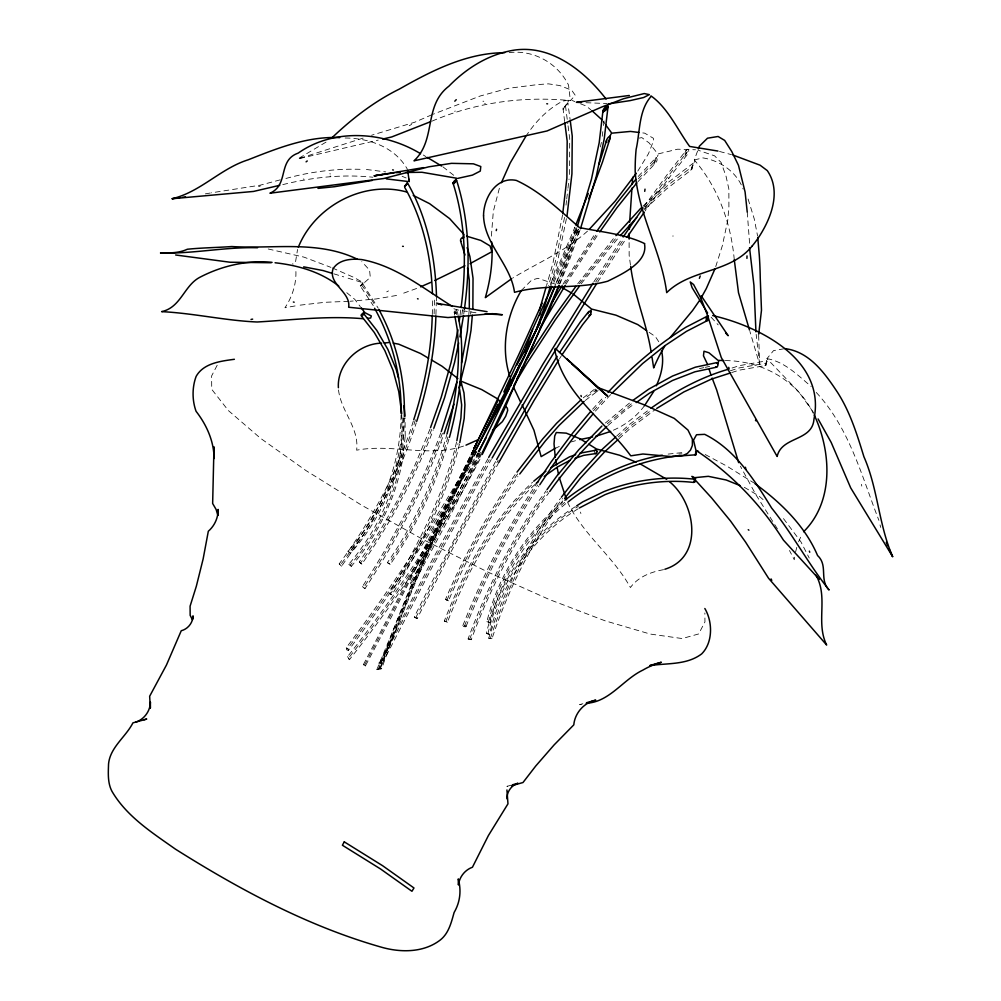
<?xml version="1.0" encoding="UTF-8"?>
<svg xmlns="http://www.w3.org/2000/svg" width="1001" height="1001" viewBox="0 0 1001 1001"><rect width="100%" height="100%" fill="white"/><g stroke="black" fill="none" stroke-linecap="round" stroke-linejoin="round"><path stroke-width="0.75" stroke-dasharray="5 3.75" d="M491.378 236.161L493.318 211.424L499.574 187.5M569.419 174.462L569.707 138.613L567.98 125.15M432.269 314.577L432.782 298.148M434.121 313.826L434.634 297.272M435.935 314.602L436.311 302.465M436.348 300.951L436.499 296.396M758.645 335.322L759.684 364.614L749.924 331.481M295.583 261.624L297.547 249.462M672.972 236.361L672.997 235.736M731.656 372.572L738.863 370.245L765.828 365.465L766.616 360.835L739.426 365.64L730.642 368.481M468.781 314.627L469.181 310.147M470.62 314.201L470.883 311.198M401.726 413.501L401.989 435.81C399.361 483.108 379.479 528.465 348.786 564.264L351.364 566.278C377.402 535.798 395.72 498.748 402.702 459.184L402.715 459.059M405.217 436.161L405.03 417.755M402.702 459.184L405.23 436.011M562.612 214.714L552.877 263.501L546.533 285.573M566.003 205.13L566.541 200.538M566.716 198.999L567.792 189.815M567.967 188.276L569.043 179.079M602.252 136.249L602.79 131.657M603.515 125.525L604.053 120.921M460.06 314.977L460.873 308.971M461.899 314.514L462.725 308.458M463.738 314.039L464.151 310.998M474.311 450.788L470.633 457.57C435.372 525.938 404.542 596.571 378.941 669.118L380.83 669.056A2.302 0.651 -12.2 0 0 381.644 668.605L381.756 668.455C407.007 596.896 437.387 527.202 472.172 459.772L476.651 451.526M381.756 668.455L379.867 668.518A2.302 0.651 -12.2 0 0 379.054 668.981L376.814 669.732L379.442 669.569L423.949 561.936L448.01 508.42L475.55 450.638M564.652 121.509L562.987 108.171L567.842 103.065L570.12 119.582M567.992 103.065L562.962 108.358M794.631 557.182L794.268 559.722L789.501 550.512M565.74 503.653C528.791 534.096 501.401 576.063 489.977 622.672L486.886 621.646C498.385 574.987 525.6 532.77 562.524 502.152M489.977 622.672L486.886 621.646M766.203 362.837L766.603 360.835M766.228 363.463L765.828 365.465M401.076 414.889C400.638 464.777 381.318 514.114 347.985 551.226L350.525 553.278C383.708 516.366 402.953 467.58 404.354 418.018M350.525 553.278L347.985 551.226M515.165 474.587C487.687 513.626 464.064 555.417 445.508 599.424L448.511 600.825C467.004 556.994 490.528 515.352 517.905 476.476M448.511 600.825L445.508 599.424M564.564 217.392L555.267 262.124L548.448 285.848M566.416 218.668L557.67 260.748L550.8 284.659M600.412 146.947L601.388 142.38M575.625 230.906C577.439 237.925 581.231 224.787 575.625 230.906L555.492 284.772M447.084 433.683C434.534 479.579 414.639 523.548 387.4 562.6L390.165 564.414C416.679 526.276 436.499 483.571 448.999 438.851M390.165 564.414L387.4 562.6M456.531 442.067L454.617 450.325C440.377 501 416.504 548.435 389.014 593.13L390.453 594.056A202.865 60.173 -59.5 0 0 458.02 443.593M459.459 444.044L457.707 451.476C443.418 502.339 419.457 549.974 391.854 594.832L389.051 593.143M795.52 552.202L797.059 546.308M487.9 458.746L430.593 562.975L378.979 663.788A1.777 1.289 14.1 0 0 380.317 664.651L381.932 664.126L433.483 564.526L491.303 459.409M381.932 664.126L381.831 663.225A1.777 1.289 14.1 0 0 380.906 662.487L378.891 662.887M578.015 508.846C532.845 536.211 501.551 583.308 489.451 634.321L486.336 633.383C498.561 581.969 529.992 534.434 575.4 506.656M413.3 421.121C397.422 472.635 371.358 520.683 339.226 563.838L341.541 566.241L362.988 535.698C385.035 500.325 403.966 462.737 416.253 422.822M415.44 419.782C399.499 472.234 373.048 521.146 340.378 565.039M577.339 231.131L557.732 283.683M579.041 231.356L559.409 283.996M576.951 227.565L564.764 262.375L555.417 285.46M578.215 229.579L566.979 261.674L557.857 284.184M579.967 230.155L569.181 260.961L560.022 283.608M430.005 429.091L414.427 466.341L397.81 499.774L379.429 531.681L359.271 562.011L361.761 564.214C390.44 523.41 413.926 479.116 432.232 432.745L433.258 429.804M431.631 429.454L430.605 432.369C412.412 478.465 389.076 522.497 360.56 563.05M498.898 462.299L451.238 551.401L417.242 618.455L415.478 617.855L414.276 616.979L431.093 583.458L495.945 460.823M417.242 618.455L414.401 616.979M715.728 266.616L722.359 245.67L727.777 220.157L728.903 206.832L728.866 189.039L726.038 176.264L721.12 162.5L714.564 155.818L698.41 150.325M562.712 500.9C531.631 542.442 508.183 589.439 492.004 638.688L488.701 638.175C505.105 588.213 528.916 540.553 560.447 498.423M490.352 638.425C506.819 588.363 530.705 540.54 562.524 498.448M380.342 668.793C405.768 596.734 436.373 526.564 471.396 458.671L475.788 450.588M734.271 259.659C730.955 223.348 718.393 187.75 694.281 159.947L698.348 148.961M440.715 432.995C420.983 487.137 393.881 538.388 362.387 586.573L364.965 588.663C396.771 539.989 424.136 488.213 444.069 433.521M442.392 433.258C422.56 487.675 395.32 539.189 363.676 587.612M469.507 639.339L468.08 638.938C485.26 592.029 507.82 547.134 535.497 505.518L546.133 490.815M469.682 639.326C489.126 586.961 514.527 536.511 547.697 491.466M468.168 638.938L471.196 639.702C488.4 593.318 510.598 548.823 538.038 507.632L548.811 492.755M376.851 669.606L421.621 561.323L445.87 507.369L472.947 450.5M378.14 669.594L422.785 561.636L446.946 507.895L474.587 449.887M574.662 227.778L574.924 227.114L550.337 284.634M534.984 484.471C494.456 521.821 467.192 571.371 447.372 622.259L444.306 621.008C464.276 569.744 491.766 519.832 532.582 482.207M798.573 541.816L801.376 535.56M462.837 625.625C482.482 576.025 506.944 528.29 536.423 483.821M464.451 626.038C483.996 576.689 508.32 529.179 537.662 484.934M466.078 626.438C485.51 577.339 509.709 530.08 538.913 486.048M575.75 228.316L551.351 285.348M576.563 229.517L552.715 285.247M653.828 164.552L658.057 154.98M690.79 170.283L694.944 160.898M473.398 449.824L418.005 560.497L363.313 664.752A2.728 1.101 26.4 0 0 363.376 665.39L365.302 666.09L392.767 614.326L475.788 450.35M474.587 450.087L419.081 560.998L364.314 665.427M470.87 455.13L473.36 450M479.291 452.865L475.237 461.136C438.813 530.067 396.058 595.582 347.547 656.631L349.399 659.672C398.561 597.785 441.891 531.356 478.816 461.474L481.569 455.88M480.43 454.354L477.027 461.311C440.352 530.718 397.309 596.684 348.473 658.145M478.428 452.99L444.97 518.581L410.535 582.707M480.593 452.364L446.421 519.381L411.924 583.608M482.094 453.04L447.86 520.195L413.3 584.509A1.677 0.763 30.2 0 1 410.748 583.646A1.677 0.763 30.2 0 1 411.699 582.67A1.677 0.763 30.2 0 1 413.313 584.521M415.753 617.717L449.762 550.663L498.16 460.235M380.405 663.513L432.044 563.751L489.214 459.747M691.678 169.644L693.443 163.038L691.616 169.644L666.428 189.076L644.256 209.985M217.192 365.227L211.624 375.926L211.724 389.326L228.403 410.598L260.548 438.313L305.956 470.558L361.524 505.142L423.473 539.727L487.587 571.934L549.474 599.574L604.954 620.758L650.212 634.058L682.182 638.55L698.673 633.946L704.942 621.909L704.879 612.975M360.66 286.411L362.625 282.632M454.98 313.513L456.944 309.734M576.05 233.608L578.528 228.854M595.708 391.391L596.533 389.802A202.865 60.173 -59.5 0 0 584.246 399.161M764.927 365.628L767.992 359.734M684.897 155.993L689.026 148.298M475.15 450.725L472.197 456.131C434.246 522.547 392.329 586.686 346.246 647.747L346.671 649.799L348.348 650.487C394.894 588.801 437.224 524.011 475.55 456.931L477.79 452.827M476.839 451.101C438.075 519.857 394.819 586.073 347.297 649.111M348.348 650.487L348.473 650.262A1.902 1.001 53.3 0 0 348.173 648.811L346.246 647.747M362.375 586.599L364.965 588.663M562.925 284.297L595.044 233.721M564.827 283.571L597.822 232.194M565.928 284.184L598.836 233.17M559.546 358.721L561.161 356.118M339.189 563.876L341.566 566.191M593.781 281.969L622.297 238.276M595.708 282.019L623.335 239.727M597.635 282.069L626.1 238.651M563.1 109.422L568.768 100.563M637.812 171.058L648.473 153.716L653.528 140.803L653.415 138.288L644.682 133.158L640.415 132.645M359.271 562.011L361.849 564.076M643.993 206.656L667.529 174.149L686.473 149.975C689.514 147.122 689.314 153.278 687.374 154.467L668.505 178.528L668.968 177.915L645.119 210.948M644.118 209.434L668.017 176.339L686.924 152.215M577.715 283.846L614.902 236.762M579.454 283.784L616.629 237.3M581.168 283.746L618.318 237.863M525.7 136.574C535.122 122.034 547.334 109.334 562.662 101.088L570.67 99.9L574.887 101.576M488.701 638.175L492.004 638.688M686.473 149.975C684.534 151.164 684.334 157.32 687.374 154.467M644.469 405.73C636.523 416.579 625.525 424.912 613.263 430.267M656.143 157.482C649.899 168.794 660.134 161.186 656.143 157.482L637.825 176.877M813.513 412.525L798.986 392.129L766.966 358.658L773.535 350.625L784.897 348.611M521.271 290.553L531.644 280.105L537.962 278.291L557.319 284.847M592.592 409.196L603.841 396.821M593.505 410.735L605.743 397.334M595.395 411.123L610.71 394.569M573.823 233.07L575.475 231.118M363.313 664.752L365.24 665.465A2.728 1.101 26.4 0 1 365.302 666.09M432.094 121.108C475.588 102.502 523.385 95.946 570.37 100.613L575.287 95.345L571.684 90.215L559.847 85.56L548.41 83.846L537.449 84.61L508.083 88.351L480.13 96.033L433.208 114.202M638.425 178.716L655.605 160.535M637.962 181.694L655.079 163.576M643.168 205.993L667.93 182.632L693.38 163.05M644.844 206.932L667.179 185.861L692.529 166.341M616.553 436.198L628.978 424.862L649.849 409.084M618.343 436.936L629.541 426.701L651.476 410.135M618.993 438.701L630.104 428.553L655.492 409.359M348.11 278.19L363.939 283.033L370.307 277.39L369.569 270.107L361.774 261.649M605.405 422.998L631.543 401.351M607.269 423.748L632.069 403.253M607.97 425.5L626.476 409.484L633.808 404.291M587.487 231.118C565.552 251.213 537.95 262.65 512.875 277.94M583.245 397.835L595.557 388.463M585.247 400.475L597.509 391.141M326.001 142.142L297.697 158.996L378.215 140.102M409.259 125.701L411.624 124.399M386.724 291.842L388.488 290.941M440.54 443.218L441.816 442.605M555.455 448.248L559.296 446.459M431.957 114.715L414.652 122.247L371.521 135.273M258.583 186.661L260.36 185.961M416.629 288.463L400.963 294.131M363.1 138.1L297.697 158.996M730.43 370.758L739.138 367.943L766.215 363.15M463.563 446.058C428.803 457.77 392.092 443.405 356.644 450.187C359.434 427.527 340.302 410.61 338.426 389.001M454.604 111.286L455.355 111.061M571.358 441.916L575.525 440.678M582.87 703.741L579.629 704.679L582.444 703.891M511.048 785.209L506.919 786.373L509.284 785.823M280.242 179.842L260.147 185.198L211.324 192.83M285.911 178.466C311.111 171.571 337.312 168.256 363.451 169.444M694.281 159.947L702.915 157.895C720.52 160.686 736.698 172.097 743.142 189.026M663.575 569.669C651.063 571.921 638.087 576.826 630.417 587.537C613.225 556.356 583.082 534.572 567.617 502.352M282.795 184.622C312.099 177.302 342.805 174.011 372.885 177.24M699.499 368.568L703.853 367.642M705.305 367.329L709.659 366.404M396.571 295.458L376.238 298.936L350.05 301.276M668.142 454.091L684.922 452.327M639.226 138.1L641.829 137.625L649.073 142.88L657.882 153.979L677.614 149.199L695.457 149.775M210.26 193.018L204.792 193.969M486.336 633.383L489.451 634.321M295.082 305.943L284.947 307.757C292.592 296.421 296.847 282.62 295.77 268.906M360.235 285.76L362.837 283.921L360.122 285.723L373.235 305.593M303.203 179.091L303.841 179.004M300.15 305.142L325.05 302.289L348.511 301.326M484.584 103.716L485.372 103.654M509.121 52.628C533.533 49.587 557.67 63.063 568.543 85.11L570.37 100.613M330.055 176.163L330.805 176.176M366.391 169.482L385.748 171.909M725.3 360.61C761.598 360.685 797.447 380.33 813.375 413.551M585.973 102.703L607.219 103.566M482.932 101.201L483.808 101.276M345.107 138C369.432 138.188 394.995 147.097 407.532 169.482M471.196 639.702L469.857 639.314M475.975 312.775L457.595 309.947L451.551 308.008M268.23 248.986L304.004 257.144L330.918 267.367M766.966 358.658C784.496 361.586 797.972 375.388 811.185 386.524M444.306 621.008L445.758 621.571M329.742 173.799L330.518 173.949M348.811 564.326L351.364 566.278M292.355 263.876L293.143 264.076M391.816 594.819L390.415 593.918M719.456 151.451L731.468 154.654M333.871 273.849L343.743 276.864M447.372 622.259L445.92 621.696M580.53 103.791L586.161 106.018L590.84 109.797M332.319 267.93L353.916 277.427L363.939 283.033M744.306 487.312L758.658 495.758L764.364 500.7M402.114 176.301L406.118 177.965M705.205 454.517L726.814 466.091L753.766 482.832M423.285 155.017L425.9 156.594M649.111 332.319L655.417 336.611L660.172 343.931M442.905 166.817L455.417 176.614M346.771 292.705L354.804 299.387L360.297 306.631M783.483 518.593L800.963 541.929L809.208 558.02M711.11 317.192L718.18 324.875M816.24 392.43C849.486 428.128 861.723 476.238 878.903 520.382M602.852 121.008L604.642 123.448M347.547 656.631L349.399 659.672M362.837 283.921L378.103 307.995M777.389 528.803L755.855 494.632L740.39 466.178M748.085 199.011L754.203 218.731L757.582 235.948M880.029 524.924L880.767 527.439M580.492 512.087L580.88 513.538M861.423 484.321L861.786 486.098M454.692 315.09L454.191 312.274A1.614 1.139 -10 0 1 455.493 310.81A1.689 1.189 -10 0 1 457.407 311.599L458.17 315.853M759.684 364.614L756.155 334.372M630.467 265.027L629.154 255.355L629.116 241.904M565.477 105.706L567.78 123.661M747.234 212.062L749.724 245.157M361.486 284.822A202.865 190.828 89.9 0 1 374.649 304.754M402.877 417.968A202.865 190.828 89.9 0 1 349.261 552.252M403.616 417.83A202.865 177.477 -44.9 0 1 350.075 565.277M447.009 600.125A202.865 60.173 -59.5 0 1 518.355 472.998M597.96 390.252A1.614 1.251 52.7 0 1 597.197 391.291A1.689 1.301 52.7 0 1 595.257 390.14M595.345 390.202A1.614 1.251 52.7 0 1 595.257 389.051M455.805 311.937A202.865 96.083 -67.7 0 1 456.418 314.627M447.91 436.962A202.865 96.083 -67.7 0 1 388.776 563.513M454.191 312.262A1.689 1.189 -10 0 0 456.106 313.05A1.614 1.139 -10 0 0 457.419 311.599M487.9 633.858A202.865 190.828 89.9 0 1 578.29 506.393M445.833 621.634A202.865 92.392 -67.4 0 1 533.783 483.083M488.425 622.159A202.865 179.379 -44 0 1 564.702 502.389M678.903 454.129A202.865 179.379 -44 0 1 681.981 453.853M463.25 626.213A1.677 0.663 15.5 0 0 466.003 626.601A1.677 0.663 15.5 0 0 464.114 625.287A1.677 0.663 15.5 0 0 463.25 626.213"/><path stroke-width="1.5" d="M629.154 239.101L629.229 233.508M432.219 316.066C431.368 351.251 424.512 386.223 413.738 419.669M435.885 316.128C434.872 351.877 427.715 387.374 416.704 421.358M746.934 258.383L747.009 255.918M629.366 229.317L629.504 225.112M506.994 798.811C506.719 791.941 511.373 785.322 517.942 783.283L512.424 784.822M629.654 222.247L631.944 188.201M758.695 334.209L761.486 310.21L760.234 277.702A285.635 97.748 71 0 0 759.321 255.705L757.744 237.437M632.207 184.046L632.745 177.277M461.086 307.47C466.629 266.028 465.815 223.01 452.952 182.933L454.642 180.53L456.581 180.318C469.894 221.897 470.42 266.541 464.351 309.472M456.581 180.318L454.892 182.708L452.952 182.933M468.656 316.116L467.354 331.056L461.586 363.025M469.306 308.658L469.306 280.255L467.542 268.03M472.334 315.29L471.008 330.405L465.915 359.784L458.921 387.95M472.86 309.259L473.023 278.19L469.894 256.481L467.104 247.635M562.787 213.188L566.879 178.228L567.179 141.128L564.839 123.01M567.067 215.503L571.934 173.811L572.247 136.098L570.307 121.083M580.492 228.691L596.296 176.251L604.216 138.964L608.032 106.669C606.443 104.905 603.353 108.834 602.977 110.661L599.186 142.743L591.478 179.079L577.464 226.113M644.719 191.354L645.019 189.139M459.246 320.983L459.859 316.479M463.526 315.565L459.934 336.912M587.775 313.651L589.251 311.186L591.203 311.724L590.74 314.477L582.595 324.687L561.986 354.867M458.521 884.671C459.459 876.851 465.027 869.882 472.447 867.229L488.388 835.572L507.97 803.828L506.931 789.977M457.945 329.829L451.051 362.487L441.241 397.209L430.518 427.64M458.671 342.918L454.554 362.45L444.632 397.56L433.783 428.34M608.032 106.669C607.657 108.496 604.566 112.425 602.977 110.661M496.258 230.605L496.546 229.279M456.869 440.653L460.898 418.143L461.661 404.955L459.634 389.489M459.797 442.617L464.189 418.493L464.927 404.829L463.976 392.855L461.398 383.508A1.689 1.552 -15.4 0 0 459.884 382.344M447.084 433.683C455.868 399.599 460.973 364.114 457.169 328.929L454.942 316.504M456.856 382.094L441.253 431.569M588.876 198.699L602.502 162.024L610.135 138.125C611.173 132.795 604.254 141.078 606.919 142.467M539.351 310.585L546.108 287.049M550.362 286.148L543.931 308.571L536.035 330.58M449.424 437.412C458.971 402.214 464.339 365.39 460.447 328.929L458.42 317.279M694.081 480.03C695.282 477.214 695.532 483.846 694.081 481.994M453.979 404.204L444.069 433.521M598.961 164.264L606.568 140.453M406.043 185.235C401.013 189.639 410.322 179.93 406.469 184.785M298.323 247.234C314.689 206.294 363.363 180.092 406.406 191.929M524.311 352.477L532.607 329.367M539.552 315.403L540.59 312.487M699.374 278.328L700.225 275.976M698.348 148.961L699.361 146.209L707.494 138.201L718.105 136.486L724.674 140.415L731.731 151.476L738.475 165.315L745.094 192.004L747.234 212.062M610.135 138.125L608.37 141.291M501.376 182.72L510.185 162.988L525.7 136.574M575.788 224.925L588.275 193.493M714.802 269.194L706.306 288.551L701.175 297.823M554.929 286.161L525.362 354.554L479.104 451.639M546.659 307.094L554.829 286.899M558.833 285.398L528.578 355.468L482.094 453.04M558.871 286.436L550.275 307.657L519.807 373.023M510.385 386.311L519.932 363.901M522.397 366.992L504.216 409.659L482.244 454.479M552.102 286.636L503.841 391.992M542.142 303.24L518.48 355.267L474.061 448.435M546.083 299.524L546.846 297.81M546.071 308.546L524.199 356.681L499.449 406.118L475.875 449.374M656.306 385.823C661.248 374.887 664.426 362.587 661.498 350.625M479.817 442.029L497.885 404.642M473.986 448.723L476.476 443.593M473.636 449.124L497.76 401.076M476.226 449.274L498.035 405.705L525.35 354.316M517.029 378.578L518.418 375.8M609.747 136.561L611.136 133.834M405.993 184.897L407.782 181.481L386.348 178.879M362.425 314.664L363.576 312.475M453.478 184.096L456.544 178.203L421.959 172.272L405.805 172.485M462.862 238.2L464.051 235.923M590.165 312.074L591.353 309.797M706.018 320.883L708.483 316.128M717.504 363.713L718.693 361.436M694.944 454.754L696.909 450.976C731.731 474.249 761.073 504.717 783.42 540.115L819.318 579.429M695.682 478.653L693.706 482.432C663.663 479.129 633.082 483.496 605.029 494.669L579.304 508.007M516.679 365.352L540.265 322.797M507.319 385.598L510.21 380.13M485.385 430.443L508.908 388.863M478.541 451.464L485.985 437.8M496.671 459.497L531.368 398.511L557.094 356.356M498.898 462.299L533.921 400.7L558.733 360.01M539.689 328.829L565.152 285.473M488.663 457.407L542.942 364.151L592.955 283.296M492.067 458.07L545.357 366.529L596.809 283.383M653.728 391.429L644.469 405.73M708.358 316.954L707.632 320.445L686.436 331.381L664.989 345.633L660.147 354.241A257.582 205.167 51.3 0 0 653.678 367.918L652.051 357.42M514.151 384.91L526.876 363.476L555.28 319.832L579.391 286.236M552.665 301.389L562.137 285.61M803.578 531.744C834.183 501.564 831.343 451.413 814.163 414.864M603.153 112.3L608.771 103.629M526.188 359.772L555.042 315.44L575.9 286.374M521.271 290.553C506.268 315.866 500.575 348.085 509.872 376.476M559.546 352.49L580.242 322.172L588.413 311.949M699.837 300.075L692.579 310.523L670.207 337.5M537.299 482.532L551.176 461.861L573.01 432.657L590.628 411.549M539.764 484.772L553.49 464.339L575.075 435.473L593.468 413.438M623.16 237.012L643.117 207.92M626.964 237.4L644.256 212.212M636.286 173.236L615.277 200.988L589.426 229.179M596.809 231.244L617.091 202.74M599.712 231.944L616.791 207.895L636.886 182.82M547.009 489.602L556.681 476.226L578.891 449.649L601.889 426.038M549.712 491.504C566.428 467.955 585.685 446.171 606.806 426.501M517.004 472.109L542.792 438.851L556.556 423.323L581.08 399.774M519.732 474.011L545.407 440.878L559.121 425.412L584.171 401.439M561.398 497.197L578.465 475.275L603.015 448.573L615.427 437.237M564.589 498.498L580.442 478.115L604.579 451.876L617.892 439.714M617.442 202.29L635.885 179.292M590.74 314.477L588.963 315.478M751.926 246.296C730.192 273.098 690.677 268.844 666.704 292.63C661.311 250.863 637.675 213.526 635.185 171.309A202.014 108.971 65.8 0 1 636.123 149.399C640.052 132.069 638.563 110.848 650.763 96.797L650.975 95.883C668.017 108.008 677.427 129.617 689.639 146.434L717.955 151.051M615.94 235.623L640.915 208.12M620.37 235.598L636.749 217.555M608.007 392.392C631.043 367.442 657.031 345.07 685.96 327.202L707.282 316.191L708.157 316.554M611.736 393.468L642.617 363.551L664.989 345.633M454.792 101.201L456.256 99.662M716.603 363.013C718.856 361.411 718.293 366.704 716.616 367.179L694.944 371.796L672.472 380.493L649.461 393.168L636.261 402.552M533.746 481.193L545.883 471.208M536.136 483.458L538.438 481.443M544.194 476.401L557.67 466.891L569.744 460.46M492.53 430.555L502.364 421.659L505.73 416.178L507.695 410.51L507.344 408.108L505.13 406.018M332.007 137.725C352.239 118.518 374.274 101.426 399.349 89.089C431.594 70.783 466.679 52.828 504.667 52.69M306.093 161.849L307.257 160.961M651.075 408.158C674.499 391.641 700.099 377.515 727.714 369.419M564.902 500.225C593.218 477.865 626.639 461.311 662.349 455.205M568.18 501.876C598.373 477.865 634.822 461.911 673.047 456.456M632.782 400.475L648.911 389.039L672.547 376.038L695.357 367.192L717.204 362.537M550.913 467.642L569.531 456.844L575.675 454.692M511.749 278.641L485.322 297.635C490.515 279.629 493.168 260.723 491.679 241.992M576.639 505.868L582.795 501.864L603.916 491.629C632.607 480.167 663.901 475.825 694.619 479.216M656.706 408.446L683.958 391.879L711.473 379.091L730.217 373.035M707.282 316.191L706.068 318.819L707.319 320.633M464.927 265.828L434.722 280.505M555.455 448.248L541.141 456.619L533.971 430.28L522.172 404.967M478.34 439.602L466.003 445.145M470.045 263.638L491.904 251.701L490.052 245.921L480.918 240.478L466.579 236.161M430.968 282.295L420.583 286.824M135.773 722.109C144.244 719.369 150.35 710.973 150.375 702.076L150.425 707.895M430.643 121.672L391.754 136.937L382.732 139.051M610.673 431.444L595.532 436.336M279.779 185.31L253.503 191.441L172.172 198.711C200.701 191.904 220.558 168.468 248.135 159.822C277.302 148.323 307.632 136.011 339.727 137.637M580.042 453.165L595.345 450.325M575.062 458.358L583.683 455.355L595.983 453.541M664.864 569.244C704.191 557.169 695.708 503.09 669.606 481.794M650.212 665.377L661.336 662.262C654.867 664.076 648.648 666.716 642.855 670.119C623.022 679.529 609.396 702.302 586.198 703.24M586.686 702.702L595.733 700.149C584.096 702.589 574.837 713.012 573.798 724.862L554.141 744.882L535.71 766.04L522.985 782.532L511.711 785.685M144.006 719.757L146.734 719.056L132.933 722.86C125.726 737.049 110.097 747.272 108.546 764.013C108.258 773.185 107.532 782.957 111.974 791.341C126.752 816.578 152.139 832.657 175.425 849.136C240.14 889.889 308.646 926.688 382.57 947.522C401.689 952.739 424.224 952.539 440.465 939.851C448.836 933.132 451.338 922.309 454.116 912.487C460.297 901.876 461.411 890.327 458.283 878.891L458.32 884.709M257.532 247.748C225.1 246.809 192.98 254.016 160.473 252.965C169.519 253.028 178.979 253.153 187.325 249.249C202.114 247.735 216.892 247.61 231.769 246.546C273.636 249.099 317.843 240.09 357.244 259.159M457.695 178.391L472.409 175.125L480.292 171.083L480.78 166.529L473.423 163.826L451.514 163.338L428.803 166.817L383.733 178.528L269.932 193.218C289.377 184.772 277.277 160.423 298.198 153.103C334.096 127.84 384.146 131.544 420.57 153.704M579.742 439.589L592.68 436.987M388.701 342.53L384.346 343.018M649.774 665.615C667.242 662.937 686.598 665.265 701.663 653.903C713.062 642.529 712.725 621.746 704.842 608.508M251.026 319.407L252.652 319.144M374.374 175.801L423.536 167.617M372.134 180.455L334.497 186.712L317.98 188.376M382.707 174.424L374.111 175.851L394.244 172.848M609.834 103.679L630.167 100.601L643.643 97.522L649.349 94.632L644.219 93.556L623.698 98.661L601.426 107.145L547.072 130.956L414.001 160.836C436.724 139.602 423.073 105.931 448.898 86.199C465.202 69.507 485.51 56.169 508.571 51.214C547.96 41.967 583.358 69.507 606.093 99.074M182.62 197.31L185.498 196.909M179.705 197.71L172.172 198.711M695.833 454.792L695.695 451.539L695.833 454.792L672.922 456.469M629.304 95.483L576.388 102.315L581.556 102.527M381.644 343.143C358.646 343.606 336.949 364.201 338.388 387.712M367.567 318.305L370.658 318.03L371.321 315.966L364.877 312.662L361.211 307.845M234.384 359.284C220.746 361.161 203.578 363.125 196.146 376.376C192.054 387.262 192.079 400.375 196.071 411.298C206.556 424.837 214.001 441.191 214.064 458.571L213.976 446.859L212.65 503.503L216.103 509.446L217.718 514.952M716.616 367.179L715.903 366.729M395.77 172.622L400.312 172.56M271.158 262.737L230.105 262.237L175.65 254.992M723.848 360.56L718.005 360.347L708.933 352.765L703.978 351.213L703.465 355.805L707.657 364.589M402.565 246.309L403.365 246.359M362.925 318.706C327.652 315.64 292.342 319.957 257.144 321.997C225.087 320.62 193.681 313.213 161.636 311.636C180.793 307.52 183.959 285.948 199.387 277.54C221.559 265.841 246.909 259.985 272.084 262.35M485.11 313.901L502.377 314.739L492.367 313.663L447.96 317.542L348.673 307.244C350.963 291.867 327.802 284.159 333.083 268.731C339.114 259.297 351.739 258.508 361.786 259.584C395.908 265.778 423.623 288.701 452.414 306.456M639.001 132.47L630.48 131.419L611.774 133.171L605.53 124.662M546.784 103.754L547.597 103.866M275.075 262.762C297.86 265.315 320.333 271.659 338.738 286.011M487.087 311.686L437.162 303.391L441.854 304.892M392.605 169.882L393.406 170.032M303.691 266.854L323.06 270.558L332.457 273.423M393.218 343.13L398.711 344.169L420.545 353.503L428.591 358.27M732.97 155.055L760.072 165.19L767.267 170.583C780.117 189.164 772.947 212.85 762.724 230.718A202.027 142.242 26 0 1 751.926 246.296M784.897 348.611C809.296 351.551 824.711 373.023 837.286 392.017C850.087 411.761 857.044 434.434 863.913 456.731C877.952 488.676 878.603 524.574 892.629 556.619L850.7 487.887L831.205 442.48L818.08 418.931M293.368 302.002L294.156 302.214M712.687 315.553C759.947 326.476 826.188 359.997 813.951 419.244C812.349 441.579 781.718 436.073 777.139 456.469L721.283 357.532L707.482 315.302L701.125 298.673L693.605 284.547L690.227 281.932L692.104 287.65L707.607 313M417.505 298.723L418.13 298.949M461.123 241.354C459.109 240.19 462.312 236.223 463.976 237.725M740.127 485.623L726.188 479.992L708.308 476.326L694.656 477.677L691.904 476.363L711.548 497.86L730.617 521.133L745.545 542.054L768.543 578.24L826.651 645.044C815.452 622.359 828.615 597.61 816.015 575.187M461.549 381.368L481.744 389.602L497.359 398.723L501.801 402.89M636.098 462.174L619.644 455.267L596.471 448.974L588.838 444.244M640.215 463.901L666.716 479.316M698.548 451.426L695.883 450.187L693.518 440.14L696.521 434.747L704.691 434.346C735.297 449.462 754.329 479.917 771.633 508.045C792.654 534.034 808.245 563.838 829.078 589.977C818.968 579.629 828.403 565.527 817.567 555.542C804.967 525.713 780.605 502.377 754.829 483.546M413.225 195.383L429.592 203.666L449.624 218.606L464.101 234.584M558.633 285.598L571.684 293.093M431.268 359.847L441.979 366.191L457.882 378.528M427.214 157.382L441.604 166.028M586.298 442.68L579.929 438.738L566.228 433.133L556.306 432.52L554.704 435.986L554.028 443.768L555.255 457.257M646.596 330.605L637.775 324.587L615.99 315.19L591.553 309.071L572.997 293.844M748.247 529.679L748.886 530.18M592.004 110.748L601.964 119.795M597.672 387.612L607.682 396.158L567.104 359.196M567.142 359.146L607.444 395.958M569.306 361.561L555.38 348.411L554.654 349.624C563.576 394.582 605.054 420.795 630.768 455.83L642.93 454.004L671.583 456.594L683.17 455.43L687.387 453.44L690.552 450L692.404 445.382L692.367 439.064L687.987 430.08L674.249 418.38L643.831 404.654L597.347 387.337L571.596 363.676M725.6 332.933L728.152 335.71L701.2 295.796M755.467 420.257L756.018 420.883M363.688 313.626L376.876 330.505L387.862 349.387L396.233 369.569L398.523 378.115M361.599 316.253L374.261 332.445L384.872 350.675L393.118 370.545L398.761 391.591L401.726 413.501M520.683 402.227L513.988 388.15M378.778 309.347C396.646 341.942 405.305 379.366 404.341 416.479M374.574 308.245C392.329 340.202 401.776 376.801 401.051 413.375M771.058 578.916L771.784 580.355M407.67 183.221C427.277 217.592 435.322 257.157 436.499 296.396M404.704 187.375C422.973 219.719 431.218 256.769 432.445 293.681M892.629 556.619L889.238 549.236M886.26 542.329L887.687 545.72M566.516 499.699L559.246 477.427M192.405 619.757L190.165 615.34L190.09 606.181L196.334 586.248L203.14 558.933L208.321 531.243C214.602 525.85 218.256 517.667 218.143 509.409L218.18 515.19M712.124 378.065L716.653 389.889L738.65 462.65M580.955 395.483L581.343 396.584M809.346 551.138L809.734 552.252M709.234 369.694L711.073 375.162M510.823 379.404L511.786 382.344M460.56 240.966L465.002 255.005M749.499 330.03L738.5 292.717L734.271 259.659M557.119 467.517L558.533 474.424M556.569 464.889L555.63 459.759M728.753 367.329L729.128 369.119M745.432 467.242L745.833 469.219M150.288 707.92L149.662 696.233L166.454 665.027L181.244 630.743C187.913 629.078 192.93 622.735 193.03 615.853L193.055 618.793M651.163 352.252C646.659 323.073 634.334 295.77 630.693 266.416M408.796 179.079L409.271 181.656L407.745 171.008M749.536 247.798L753.953 285.398L755.943 331.832M403.966 405.78L405.005 416.241M461.398 383.508A1.614 1.476 -15.4 0 1 460.873 384.96M362.913 313.526A1.689 0.813 -38 0 1 363.713 314.327A1.614 0.776 -38 0 1 363.3 314.94M362.95 313.563A1.614 0.776 -38 0 0 361.173 315.027A1.689 0.813 -38 0 0 361.949 315.803M596.333 453.415A1.689 1.451 81.6 0 1 594.619 452.965M595.019 450.35A1.689 1.451 81.6 0 1 596.959 451.151M594.456 450.988A1.614 1.389 81.6 0 1 594.994 450.45M596.846 451.213A1.614 1.389 81.6 0 1 596.246 453.378M483.546 215.841C484.497 244.582 510.685 264.226 514.514 292.33C545.007 283.884 577.289 289.639 607.745 281.193C621.183 274.399 647.935 262.7 644.556 244.144L644.744 243.631C624.536 233.896 601.213 232.069 579.416 227.552C559.772 210.348 540.302 191.416 516.328 180.418C495.983 176.163 483.483 198.398 483.546 215.841M344.281 841.854L342.405 845.244L380.68 869.068L411.949 891.278L413.964 887.975L382.632 865.727L344.281 841.854"/></g></svg>
